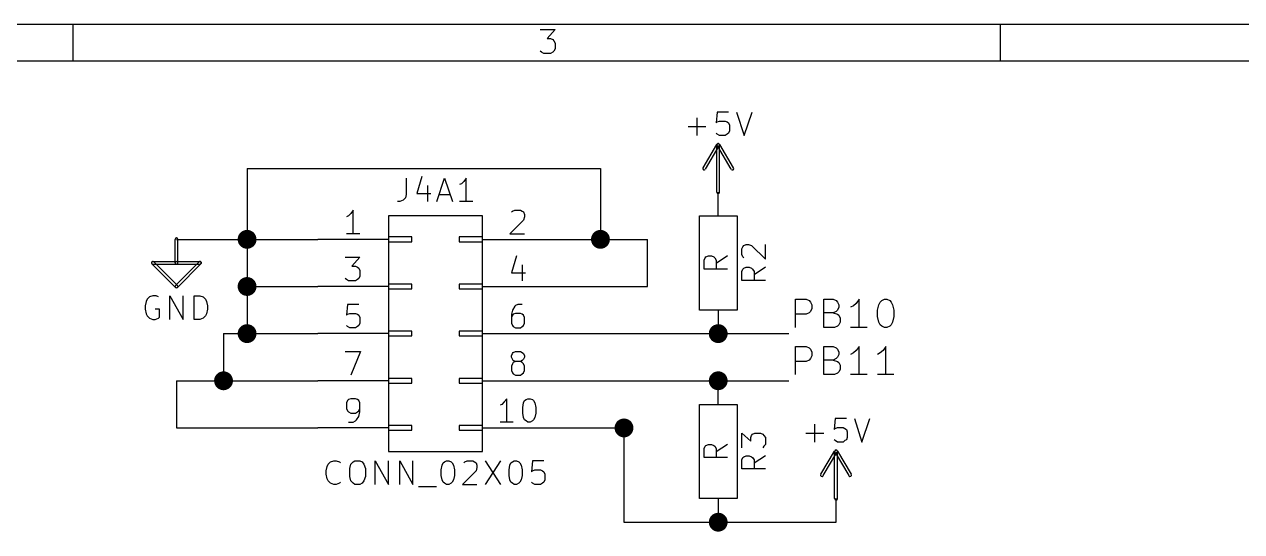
# Model space of a CAD drawing. Extents: x 10 to 287, y -200 to -10.
# Drawn here: x 107.4 to 173, y -37.3 to -10 of the extents above; entities that cross this region are included whole.
import ezdxf

# ---------------------------------------------------------------- set-up
doc = ezdxf.new("R2010")
doc.units = 0
doc.header["$MEASUREMENT"] = 0
doc.layers.add('BLACK', color=7, linetype='CONTINUOUS')

msp = doc.modelspace()

# ---------------------------------------------------------------- linework, layer by layer
at = {"layer": 'Black'}
for p, q in [((148.946, -26.3398), (148.946, -24.8158)), ((148.946, -24.8158), (149.53, -24.8158)), ((149.53, -24.8158), (149.682, -24.892)), ((149.682, -24.892), (149.758, -24.9682)), ((150.47, -26.3398), (150.47, -24.8158)), ((150.47, -24.8158), (150.978, -24.8158)), ((150.978, -24.8158), (151.13, -24.892)), ((151.13, -24.892), (151.206, -24.9682)), ((152.375, -24.8158), (152.222, -25.0444)), ((152.375, -26.3398), (152.375, -24.8158)), ((153.518, -24.9682), (153.594, -24.892)), ((153.594, -24.892), (153.746, -24.8158)), ((153.746, -24.8158), (153.873, -24.8158)), ((153.873, -24.8158), (154.026, -24.892)), ((154.026, -24.892), (154.102, -24.9682)), ((149.682, -25.5524), (149.53, -25.6286)), ((149.758, -25.4762), (149.682, -25.5524)), ((149.758, -24.9682), (149.835, -25.1206)), ((149.835, -25.3238), (149.758, -25.4762)), ((149.835, -25.1206), (149.835, -25.3238)), ((150.978, -25.5524), (150.47, -25.5524)), ((151.13, -25.4762), (150.978, -25.5524)), ((150.978, -25.5524), (151.206, -25.6286)), ((151.206, -25.4), (151.13, -25.4762)), ((151.206, -24.9682), (151.282, -25.1206)), ((151.282, -25.2476), (151.206, -25.4)), ((151.282, -25.1206), (151.282, -25.2476)), ((152.07, -25.1714), (151.917, -25.2476)), ((152.222, -25.0444), (152.07, -25.1714)), ((153.365, -25.4), (153.441, -25.1206)), ((153.365, -25.7556), (153.365, -25.4)), ((153.441, -25.1206), (153.518, -24.9682)), ((154.102, -24.9682), (154.178, -25.1206)), ((154.178, -25.1206), (154.254, -25.4)), ((154.254, -25.4), (154.254, -25.7556)), ((149.53, -25.6286), (148.946, -25.6286)), ((151.206, -25.6286), (151.282, -25.6794)), ((151.282, -26.1874), (151.206, -26.2636)), ((151.282, -25.6794), (151.359, -25.8318)), ((151.359, -26.0604), (151.282, -26.1874)), ((151.359, -25.8318), (151.359, -26.0604)), ((153.441, -26.0604), (153.365, -25.7556)), ((153.518, -26.1874), (153.441, -26.0604)), ((153.594, -26.2636), (153.518, -26.1874)), ((154.102, -26.1874), (154.026, -26.2636)), ((154.178, -26.0604), (154.102, -26.1874)), ((154.254, -25.7556), (154.178, -26.0604)), ((151.054, -26.3398), (150.47, -26.3398)), ((151.206, -26.2636), (151.054, -26.3398)), ((152.806, -26.3398), (151.917, -26.3398)), ((153.746, -26.3398), (153.594, -26.2636)), ((153.873, -26.3398), (153.746, -26.3398)), ((154.026, -26.2636), (153.873, -26.3398)), ((148.946, -28.8798), (148.946, -27.3558)), ((148.946, -27.3558), (149.53, -27.3558)), ((149.53, -27.3558), (149.682, -27.432)), ((149.682, -27.432), (149.758, -27.5082)), ((149.758, -27.5082), (149.835, -27.6606)), ((150.47, -28.8798), (150.47, -27.3558)), ((150.47, -27.3558), (150.978, -27.3558)), ((150.978, -27.3558), (151.13, -27.432)), ((151.13, -27.432), (151.206, -27.5082)), ((151.206, -27.5082), (151.282, -27.6606)), ((152.375, -27.3558), (152.222, -27.5844)), ((152.375, -28.8798), (152.375, -27.3558)), ((153.822, -27.3558), (153.67, -27.5844)), ((153.822, -28.8798), (153.822, -27.3558)), ((149.53, -28.1686), (148.946, -28.1686)), ((149.682, -28.0924), (149.53, -28.1686)), ((149.758, -28.0162), (149.682, -28.0924)), ((149.835, -27.8638), (149.758, -28.0162)), ((149.835, -27.6606), (149.835, -27.8638)), ((150.978, -28.0924), (150.47, -28.0924)), ((151.13, -28.0162), (150.978, -28.0924)), ((150.978, -28.0924), (151.206, -28.1686)), ((151.206, -27.94), (151.13, -28.0162)), ((151.282, -27.7876), (151.206, -27.94)), ((151.206, -28.1686), (151.282, -28.2194)), ((151.282, -27.6606), (151.282, -27.7876)), ((151.282, -28.2194), (151.359, -28.3718)), ((152.07, -27.7114), (151.917, -27.7876)), ((152.222, -27.5844), (152.07, -27.7114)), ((153.518, -27.7114), (153.365, -27.7876)), ((153.67, -27.5844), (153.518, -27.7114)), ((151.206, -28.8036), (151.054, -28.8798)), ((151.282, -28.7274), (151.206, -28.8036)), ((151.359, -28.6004), (151.282, -28.7274)), ((151.359, -28.3718), (151.359, -28.6004)), ((151.054, -28.8798), (150.47, -28.8798)), ((152.806, -28.8798), (151.917, -28.8798)), ((154.254, -28.8798), (153.365, -28.8798))]:
    msp.add_line(p, q, dxfattribs=at)
at = {"layer": 'Cyan 2'}
for p, q in [((143.637, -16.002), (143.637, -15.0368)), ((144.729, -14.732), (144.678, -15.3162)), ((145.339, -14.732), (144.729, -14.732)), ((145.771, -14.732), (146.177, -16.002)), ((146.177, -16.002), (146.609, -14.732)), ((143.154, -15.5194), (144.12, -15.5194)), ((144.678, -15.3162), (144.729, -15.2654)), ((144.729, -15.2654), (144.856, -15.2146)), ((144.856, -15.2146), (145.161, -15.2146)), ((145.161, -15.2146), (145.263, -15.2654)), ((145.263, -15.2654), (145.339, -15.3162)), ((145.339, -15.3162), (145.39, -15.4432)), ((145.39, -15.748), (145.339, -15.875)), ((145.39, -15.4432), (145.39, -15.748)), ((144.729, -15.9258), (144.678, -15.875)), ((144.856, -16.002), (144.729, -15.9258)), ((145.161, -16.002), (144.856, -16.002)), ((145.263, -15.9258), (145.161, -16.002)), ((145.339, -15.875), (145.263, -15.9258)), ((127.965, -18.288), (127.965, -19.177)), ((128.803, -18.2118), (128.524, -19.1262)), ((129.616, -19.558), (130.023, -18.288)), ((130.023, -18.288), (130.454, -19.558)), ((131.191, -18.288), (131.064, -18.4658)), ((131.191, -19.558), (131.191, -18.288)), ((129.108, -18.6944), (129.108, -19.558)), ((130.937, -18.5928), (130.835, -18.6436)), ((131.064, -18.4658), (130.937, -18.5928)), ((127.61, -19.558), (127.483, -19.558)), ((127.787, -19.4818), (127.61, -19.558)), ((127.914, -19.3548), (127.787, -19.4818)), ((127.965, -19.177), (127.914, -19.3548)), ((128.524, -19.1262), (129.286, -19.1262)), ((129.743, -19.177), (130.327, -19.177)), ((131.547, -19.558), (130.835, -19.558)), ((146.05, -22.098), (146.101, -21.9964)), ((146.05, -22.4028), (146.05, -22.098)), ((146.101, -21.9964), (146.152, -21.9202)), ((146.152, -21.9202), (146.279, -21.8694)), ((146.279, -21.8694), (146.406, -21.8694)), ((146.406, -21.8694), (146.583, -21.9202)), ((146.583, -21.9202), (147.32, -22.6568)), ((147.32, -22.6568), (147.32, -21.8694)), ((144.018, -22.7076), (144.069, -22.5806)), ((144.018, -23.1902), (144.018, -22.7076)), ((144.069, -22.5806), (144.12, -22.5298)), ((144.12, -22.5298), (144.247, -22.479)), ((144.247, -22.479), (144.424, -22.479)), ((144.424, -22.479), (144.551, -22.5298)), ((144.551, -22.5298), (144.602, -22.5806)), ((144.602, -22.5806), (144.678, -22.7076)), ((145.288, -22.479), (144.678, -22.8854)), ((144.678, -22.7076), (144.678, -23.1902)), ((146.101, -22.5298), (146.05, -22.4028)), ((146.152, -22.5806), (146.101, -22.5298)), ((145.288, -23.1902), (144.018, -23.1902)), ((146.05, -23.3172), (146.101, -23.1902)), ((146.05, -23.7998), (146.05, -23.3172)), ((146.101, -23.1902), (146.152, -23.1394)), ((146.152, -23.1394), (146.279, -23.0886)), ((146.279, -23.0886), (146.456, -23.0886)), ((146.456, -23.0886), (146.583, -23.1394)), ((146.583, -23.1394), (146.634, -23.1902)), ((146.634, -23.1902), (146.71, -23.3172)), ((147.32, -23.0886), (146.71, -23.495)), ((146.71, -23.3172), (146.71, -23.7998)), ((147.32, -23.7998), (146.05, -23.7998)), ((113.995, -24.8158), (113.944, -24.9428)), ((114.122, -24.6888), (113.995, -24.8158)), ((114.3, -24.638), (114.122, -24.6888)), ((114.478, -24.638), (114.3, -24.638)), ((114.605, -24.6888), (114.478, -24.638)), ((115.214, -25.908), (115.214, -24.638)), ((115.214, -24.638), (115.926, -25.908)), ((115.926, -25.908), (115.926, -24.638)), ((116.535, -25.908), (116.535, -24.638)), ((116.535, -24.638), (116.84, -24.638)), ((116.84, -24.638), (117.018, -24.6888)), ((117.018, -24.6888), (117.145, -24.8158)), ((117.145, -24.8158), (117.196, -24.9428)), ((113.944, -24.9428), (113.894, -25.1714)), ((113.894, -25.1714), (113.894, -25.3492)), ((113.894, -25.3492), (113.944, -25.6032)), ((114.656, -25.3492), (114.427, -25.3492)), ((114.656, -25.781), (114.656, -25.3492)), ((117.196, -24.9428), (117.246, -25.1714)), ((117.246, -25.3492), (117.196, -25.6032)), ((117.246, -25.1714), (117.246, -25.3492)), ((113.944, -25.6032), (113.995, -25.7048)), ((113.995, -25.7048), (114.122, -25.8318)), ((114.122, -25.8318), (114.3, -25.908)), ((114.3, -25.908), (114.427, -25.908)), ((114.427, -25.908), (114.605, -25.8318)), ((114.605, -25.8318), (114.656, -25.781)), ((116.84, -25.908), (116.535, -25.908)), ((117.018, -25.8318), (116.84, -25.908)), ((117.145, -25.7048), (117.018, -25.8318)), ((117.196, -25.6032), (117.145, -25.7048)), ((151.079, -31.242), (151.028, -31.8262)), ((151.689, -31.242), (151.079, -31.242)), ((152.121, -31.242), (152.527, -32.512)), ((152.527, -32.512), (152.959, -31.242)), ((146.05, -32.8168), (146.05, -32.0294)), ((146.05, -32.0294), (146.533, -32.4612)), ((146.533, -32.258), (146.583, -32.1564)), ((146.583, -32.1564), (146.634, -32.0802)), ((146.634, -32.0802), (146.761, -32.0294)), ((146.761, -32.0294), (147.066, -32.0294)), ((147.066, -32.0294), (147.193, -32.0802)), ((147.193, -32.0802), (147.244, -32.1564)), ((147.244, -32.1564), (147.32, -32.258)), ((149.504, -32.0294), (150.47, -32.0294)), ((149.987, -32.512), (149.987, -31.5468)), ((151.028, -31.8262), (151.079, -31.7754)), ((151.079, -31.7754), (151.206, -31.7246)), ((151.206, -31.7246), (151.511, -31.7246)), ((151.511, -31.7246), (151.613, -31.7754)), ((151.613, -31.7754), (151.689, -31.8262)), ((151.689, -31.8262), (151.74, -31.9532)), ((151.74, -31.9532), (151.74, -32.258)), ((144.018, -32.8676), (144.069, -32.7406)), ((144.069, -32.7406), (144.12, -32.6898)), ((144.12, -32.6898), (144.247, -32.639)), ((144.247, -32.639), (144.424, -32.639)), ((144.424, -32.639), (144.551, -32.6898)), ((144.551, -32.6898), (144.602, -32.7406)), ((144.602, -32.7406), (144.678, -32.8676)), ((145.288, -32.639), (144.678, -33.0454)), ((146.533, -32.4612), (146.533, -32.258)), ((147.244, -32.7406), (147.193, -32.8168)), ((147.32, -32.639), (147.244, -32.7406)), ((147.32, -32.258), (147.32, -32.639)), ((151.079, -32.4358), (151.028, -32.385)), ((151.206, -32.512), (151.079, -32.4358)), ((151.511, -32.512), (151.206, -32.512)), ((151.613, -32.4358), (151.511, -32.512)), ((151.689, -32.385), (151.613, -32.4358)), ((151.74, -32.258), (151.689, -32.385)), ((144.018, -33.3502), (144.018, -32.8676)), ((145.288, -33.3502), (144.018, -33.3502)), ((144.678, -32.8676), (144.678, -33.3502)), ((146.05, -33.4772), (146.101, -33.3502)), ((146.101, -33.3502), (146.152, -33.2994)), ((146.152, -33.2994), (146.279, -33.2486)), ((146.279, -33.2486), (146.456, -33.2486)), ((146.456, -33.2486), (146.583, -33.2994)), ((146.583, -33.2994), (146.634, -33.3502)), ((146.634, -33.3502), (146.71, -33.4772)), ((147.32, -33.2486), (146.71, -33.655)), ((123.647, -34.0614), (123.698, -33.8328)), ((123.647, -34.2392), (123.647, -34.0614)), ((123.698, -33.8328), (123.749, -33.7058)), ((123.749, -33.7058), (123.876, -33.5788)), ((123.876, -33.5788), (124.054, -33.528)), ((124.054, -33.528), (124.181, -33.528)), ((124.181, -33.528), (124.358, -33.5788)), ((124.358, -33.5788), (124.409, -33.6296)), ((124.917, -33.9344), (124.968, -33.7058)), ((124.917, -34.3662), (124.917, -33.9344)), ((124.968, -33.7058), (125.095, -33.5788)), ((125.095, -33.5788), (125.197, -33.528)), ((125.197, -33.528), (125.451, -33.528)), ((125.451, -33.528), (125.578, -33.5788)), ((125.578, -33.5788), (125.679, -33.7058)), ((125.679, -33.7058), (125.755, -33.9344)), ((125.755, -33.9344), (125.755, -34.3662)), ((126.289, -34.798), (126.289, -33.528)), ((126.289, -33.528), (127, -34.798)), ((127, -34.798), (127, -33.528)), ((127.61, -34.798), (127.61, -33.528)), ((127.61, -33.528), (128.321, -34.798)), ((128.321, -34.798), (128.321, -33.528)), ((129.845, -34.0106), (129.896, -33.7566)), ((129.845, -34.3154), (129.845, -34.0106)), ((129.896, -33.7566), (129.946, -33.6296)), ((129.946, -33.6296), (130.023, -33.5788)), ((130.023, -33.5788), (130.124, -33.528)), ((130.124, -33.528), (130.251, -33.528)), ((130.251, -33.528), (130.378, -33.5788)), ((130.378, -33.5788), (130.429, -33.6296)), ((130.429, -33.6296), (130.505, -33.7566)), ((130.505, -33.7566), (130.556, -34.0106)), ((130.556, -34.0106), (130.556, -34.3154)), ((131.724, -34.0614), (130.988, -34.798)), ((131.064, -33.6296), (131.115, -33.5788)), ((131.115, -33.5788), (131.242, -33.528)), ((131.242, -33.528), (131.547, -33.528)), ((131.547, -33.528), (131.648, -33.5788)), ((131.648, -33.5788), (131.724, -33.6296)), ((131.724, -33.6296), (131.775, -33.7566)), ((131.775, -33.8836), (131.724, -34.0614)), ((131.775, -33.7566), (131.775, -33.8836)), ((132.207, -33.528), (133.045, -34.798)), ((133.045, -33.528), (132.207, -34.798)), ((133.502, -34.0106), (133.553, -33.7566)), ((133.502, -34.3154), (133.502, -34.0106)), ((133.553, -33.7566), (133.604, -33.6296)), ((133.604, -33.6296), (133.68, -33.5788)), ((133.68, -33.5788), (133.782, -33.528)), ((133.782, -33.528), (133.909, -33.528)), ((133.909, -33.528), (134.036, -33.5788)), ((134.036, -33.5788), (134.087, -33.6296)), ((134.087, -33.6296), (134.163, -33.7566)), ((134.163, -33.7566), (134.214, -34.0106)), ((134.214, -34.0106), (134.214, -34.3154)), ((134.772, -33.528), (134.722, -34.1122)), ((134.722, -34.1122), (134.772, -34.0614)), ((135.382, -33.528), (134.772, -33.528)), ((134.772, -34.0614), (134.899, -34.0106)), ((134.899, -34.0106), (135.204, -34.0106)), ((135.204, -34.0106), (135.306, -34.0614)), ((135.306, -34.0614), (135.382, -34.1122)), ((135.382, -34.1122), (135.433, -34.2392)), ((146.05, -33.9598), (146.05, -33.4772)), ((147.32, -33.9598), (146.05, -33.9598)), ((146.71, -33.4772), (146.71, -33.9598)), ((123.698, -34.4932), (123.647, -34.2392)), ((123.749, -34.5948), (123.698, -34.4932)), ((123.876, -34.7218), (123.749, -34.5948)), ((124.054, -34.798), (123.876, -34.7218)), ((124.358, -34.7218), (124.181, -34.798)), ((124.409, -34.671), (124.358, -34.7218)), ((124.968, -34.5948), (124.917, -34.3662)), ((125.095, -34.7218), (124.968, -34.5948)), ((125.197, -34.798), (125.095, -34.7218)), ((125.578, -34.7218), (125.451, -34.798)), ((125.679, -34.5948), (125.578, -34.7218)), ((125.755, -34.3662), (125.679, -34.5948)), ((129.896, -34.544), (129.845, -34.3154)), ((129.946, -34.671), (129.896, -34.544)), ((130.023, -34.7218), (129.946, -34.671)), ((130.124, -34.798), (130.023, -34.7218)), ((130.378, -34.7218), (130.251, -34.798)), ((130.429, -34.671), (130.378, -34.7218)), ((130.505, -34.544), (130.429, -34.671)), ((130.556, -34.3154), (130.505, -34.544)), ((133.553, -34.544), (133.502, -34.3154)), ((133.604, -34.671), (133.553, -34.544)), ((133.68, -34.7218), (133.604, -34.671)), ((133.782, -34.798), (133.68, -34.7218)), ((134.036, -34.7218), (133.909, -34.798)), ((134.087, -34.671), (134.036, -34.7218)), ((134.163, -34.544), (134.087, -34.671)), ((134.214, -34.3154), (134.163, -34.544)), ((134.772, -34.7218), (134.722, -34.671)), ((134.899, -34.798), (134.772, -34.7218)), ((135.306, -34.7218), (135.204, -34.798)), ((135.382, -34.671), (135.306, -34.7218)), ((135.433, -34.544), (135.382, -34.671)), ((135.433, -34.2392), (135.433, -34.544)), ((124.181, -34.798), (124.054, -34.798)), ((125.451, -34.798), (125.197, -34.798)), ((128.626, -34.8996), (129.591, -34.8996)), ((130.251, -34.798), (130.124, -34.798)), ((130.988, -34.798), (131.775, -34.798)), ((133.909, -34.798), (133.782, -34.798)), ((135.204, -34.798), (134.899, -34.798))]:
    msp.add_line(p, q, dxfattribs=at)
at = {"layer": 'Green 2'}
for p, q in [((119.38, -17.78), (119.38, -26.67)), ((119.38, -17.78), (138.43, -17.78)), ((138.43, -17.78), (138.43, -21.59)), ((115.57, -21.59), (123.19, -21.59)), ((135.89, -21.59), (140.97, -21.59)), ((140.97, -24.13), (140.97, -21.59)), ((119.38, -24.13), (123.19, -24.13)), ((135.89, -24.13), (140.97, -24.13)), ((118.11, -26.67), (123.19, -26.67)), ((118.11, -26.67), (118.11, -29.21)), ((135.89, -26.67), (148.59, -26.67)), ((115.57, -29.21), (123.19, -29.21)), ((115.57, -29.21), (115.57, -31.75)), ((135.89, -29.21), (148.59, -29.21)), ((115.57, -31.75), (123.19, -31.75)), ((135.89, -31.75), (139.7, -31.75)), ((139.7, -31.75), (139.7, -36.83)), ((151.13, -36.83), (151.13, -35.56)), ((139.7, -36.83), (151.13, -36.83))]:
    msp.add_line(p, q, dxfattribs=at)
at = {"layer": 'Green 2', "const_width": 0.508}
for points in [[(119.126, -21.59, 1), (119.634, -21.59, 1)], [(138.176, -21.59, 1), (138.684, -21.59, 1)], [(119.126, -24.13, 1), (119.634, -24.13, 1)], [(119.126, -26.67, 1), (119.634, -26.67, 1)], [(144.526, -26.67, 1), (145.034, -26.67, 1)], [(117.856, -29.21, 1), (118.364, -29.21, 1)], [(144.526, -29.21, 1), (145.034, -29.21, 1)], [(139.446, -31.75, 1), (139.954, -31.75, 1)], [(144.526, -36.83, 1), (145.034, -36.83, 1)]]:
    msp.add_lwpolyline(points, format="xyb", close=True, dxfattribs=at)
at = {"layer": 'Red 2'}
for p, q in [((286.995, -10.0076), (10.0076, -10.0076)), ((110.007, -11.9888), (110.007, -10.0076)), ((135.179, -10.287), (135.992, -10.287)), ((135.992, -10.287), (135.56, -10.7696)), ((159.995, -11.9888), (159.995, -10.0076)), ((135.56, -10.7696), (135.738, -10.7696)), ((135.738, -10.7696), (135.865, -10.8204)), ((135.865, -10.8204), (135.915, -10.8966)), ((135.915, -10.8966), (135.992, -11.0236)), ((135.992, -11.0236), (135.992, -11.3284)), ((135.255, -11.5062), (135.179, -11.4554)), ((135.382, -11.5824), (135.255, -11.5062)), ((135.738, -11.5824), (135.382, -11.5824)), ((135.865, -11.5062), (135.738, -11.5824)), ((135.915, -11.4554), (135.865, -11.5062)), ((135.992, -11.3284), (135.915, -11.4554)), ((285.013, -11.9888), (11.9888, -11.9888)), ((143.967, -17.7292), (144.704, -16.4846)), ((144.094, -17.8054), (144.831, -16.5608)), ((144.704, -19.05), (144.704, -16.51)), ((144.729, -16.5608), (145.466, -17.8054)), ((144.856, -16.4846), (145.593, -17.7292)), ((144.856, -19.05), (144.856, -16.51)), ((144.78, -20.32), (144.78, -19.05)), ((124.841, -20.32), (124.739, -20.3708)), ((124.968, -20.193), (124.841, -20.32)), ((125.095, -20.0152), (124.968, -20.193)), ((125.095, -21.2852), (125.095, -20.0152)), ((127, -20.32), (127, -33.02)), ((132.08, -20.32), (127, -20.32)), ((132.08, -33.02), (132.08, -20.32)), ((133.629, -20.1168), (133.68, -20.066)), ((133.68, -20.066), (133.807, -20.0152)), ((133.807, -20.0152), (134.112, -20.0152)), ((134.112, -20.0152), (134.214, -20.066)), ((134.214, -20.066), (134.29, -20.1168)), ((134.29, -20.1168), (134.341, -20.2438)), ((134.341, -20.2438), (134.341, -20.3708)), ((143.764, -25.4), (143.764, -20.32)), ((143.764, -20.32), (145.796, -20.32)), ((145.796, -20.32), (145.796, -25.4)), ((134.29, -20.5486), (133.553, -21.2852)), ((134.341, -20.3708), (134.29, -20.5486)), ((115.494, -22.86), (115.494, -21.59)), ((115.646, -22.86), (115.646, -21.59)), ((127, -21.59), (123.19, -21.59)), ((125.451, -21.2852), (124.739, -21.2852)), ((127, -21.463), (127, -21.717)), ((128.27, -21.463), (127, -21.463)), ((128.27, -21.717), (128.27, -21.463)), ((130.81, -21.463), (130.81, -21.717)), ((132.08, -21.463), (130.81, -21.463)), ((132.08, -21.717), (132.08, -21.463)), ((132.08, -21.59), (135.89, -21.59)), ((133.553, -21.2852), (134.341, -21.2852)), ((127, -21.717), (128.27, -21.717)), ((130.81, -21.717), (132.08, -21.717)), ((115.519, -24.1808), (114.249, -22.9108)), ((114.3, -22.7838), (115.57, -22.7838)), ((114.3, -22.9362), (115.57, -22.9362)), ((115.621, -24.0792), (114.351, -22.8092)), ((116.789, -22.8092), (115.519, -24.0792)), ((115.57, -22.7838), (116.84, -22.7838)), ((115.57, -22.9362), (116.84, -22.9362)), ((116.891, -22.9108), (115.621, -24.1808)), ((124.663, -22.5552), (125.451, -22.5552)), ((125.451, -22.5552), (125.019, -23.0378)), ((133.909, -22.479), (133.629, -23.3934)), ((134.214, -22.9616), (134.214, -23.8252)), ((125.019, -23.0378), (125.222, -23.0378)), ((125.222, -23.0378), (125.324, -23.0886)), ((125.324, -23.0886), (125.4, -23.1394)), ((125.4, -23.1394), (125.451, -23.2664)), ((125.451, -23.5712), (125.4, -23.6982)), ((125.451, -23.2664), (125.451, -23.5712)), ((133.629, -23.3934), (134.391, -23.3934)), ((127, -24.13), (123.19, -24.13)), ((124.739, -23.749), (124.663, -23.6982)), ((124.841, -23.8252), (124.739, -23.749)), ((125.222, -23.8252), (124.841, -23.8252)), ((125.324, -23.749), (125.222, -23.8252)), ((125.4, -23.6982), (125.324, -23.749)), ((127, -24.003), (127, -24.257)), ((128.27, -24.003), (127, -24.003)), ((127, -24.257), (128.27, -24.257)), ((128.27, -24.257), (128.27, -24.003)), ((130.81, -24.003), (130.81, -24.257)), ((132.08, -24.003), (130.81, -24.003)), ((130.81, -24.257), (132.08, -24.257)), ((132.08, -24.257), (132.08, -24.003)), ((132.08, -24.13), (135.89, -24.13)), ((124.79, -25.0952), (124.739, -25.6794)), ((125.4, -25.0952), (124.79, -25.0952)), ((124.79, -25.6286), (124.917, -25.5778)), ((124.917, -25.5778), (125.222, -25.5778)), ((125.222, -25.5778), (125.324, -25.6286)), ((133.68, -25.4), (133.629, -25.6286)), ((133.807, -25.1968), (133.68, -25.4)), ((133.858, -25.5778), (133.731, -25.6286)), ((133.858, -25.146), (133.807, -25.1968)), ((133.985, -25.0952), (133.858, -25.146)), ((134.112, -25.5778), (133.858, -25.5778)), ((134.214, -25.0952), (133.985, -25.0952)), ((134.214, -25.6286), (134.112, -25.5778)), ((145.796, -25.4), (143.764, -25.4)), ((144.78, -25.4), (144.78, -26.67)), ((124.739, -25.6794), (124.79, -25.6286)), ((124.79, -26.289), (124.739, -26.2382)), ((125.324, -25.6286), (125.4, -25.6794)), ((125.4, -26.2382), (125.324, -26.289)), ((125.4, -25.6794), (125.451, -25.8064)), ((125.451, -26.1112), (125.4, -26.2382)), ((125.451, -25.8064), (125.451, -26.1112)), ((133.629, -25.6286), (133.629, -26.1112)), ((133.68, -25.6794), (133.629, -25.8064)), ((133.629, -26.1112), (133.68, -26.2382)), ((133.731, -25.6286), (133.68, -25.6794)), ((133.68, -26.2382), (133.731, -26.289)), ((134.29, -25.6794), (134.214, -25.6286)), ((134.214, -26.289), (134.29, -26.2382)), ((134.341, -25.8064), (134.29, -25.6794)), ((134.29, -26.2382), (134.341, -26.1112)), ((134.341, -26.1112), (134.341, -25.8064)), ((127, -26.67), (123.19, -26.67)), ((124.917, -26.3652), (124.79, -26.289)), ((125.222, -26.3652), (124.917, -26.3652)), ((125.324, -26.289), (125.222, -26.3652)), ((127, -26.543), (127, -26.797)), ((128.27, -26.543), (127, -26.543)), ((127, -26.797), (128.27, -26.797)), ((128.27, -26.797), (128.27, -26.543)), ((130.81, -26.543), (130.81, -26.797)), ((132.08, -26.543), (130.81, -26.543)), ((130.81, -26.797), (132.08, -26.797)), ((132.08, -26.797), (132.08, -26.543)), ((132.08, -26.67), (135.89, -26.67)), ((133.731, -26.289), (133.858, -26.3652)), ((133.858, -26.3652), (134.112, -26.3652)), ((134.112, -26.3652), (134.214, -26.289)), ((124.663, -27.6352), (125.501, -27.6352)), ((125.501, -27.6352), (124.968, -28.9052)), ((133.629, -27.8638), (133.68, -27.7368)), ((133.629, -27.94), (133.629, -27.8638)), ((133.68, -28.0416), (133.629, -27.94)), ((133.68, -27.7368), (133.731, -27.686)), ((133.731, -28.1178), (133.68, -28.0416)), ((133.731, -28.2194), (133.68, -28.2956)), ((133.731, -27.686), (133.858, -27.6352)), ((133.858, -28.1686), (133.731, -28.1178)), ((133.858, -28.1686), (133.731, -28.2194)), ((133.858, -27.6352), (134.112, -27.6352)), ((134.112, -28.1686), (133.858, -28.1686)), ((134.112, -27.6352), (134.214, -27.686)), ((134.214, -28.1178), (134.112, -28.1686)), ((134.214, -28.2194), (134.112, -28.1686)), ((134.214, -27.686), (134.29, -27.7368)), ((134.29, -28.0416), (134.214, -28.1178)), ((134.29, -28.2956), (134.214, -28.2194)), ((134.29, -27.7368), (134.341, -27.8638)), ((134.341, -27.94), (134.29, -28.0416)), ((134.341, -27.8638), (134.341, -27.94)), ((133.68, -28.2956), (133.629, -28.4226)), ((133.629, -28.4226), (133.629, -28.6512)), ((133.629, -28.6512), (133.68, -28.7782)), ((133.68, -28.7782), (133.731, -28.829)), ((133.731, -28.829), (133.858, -28.9052)), ((134.112, -28.9052), (134.214, -28.829)), ((134.214, -28.829), (134.29, -28.7782)), ((134.341, -28.4226), (134.29, -28.2956)), ((134.29, -28.7782), (134.341, -28.6512)), ((134.341, -28.6512), (134.341, -28.4226)), ((127, -29.21), (123.19, -29.21)), ((127, -29.083), (127, -29.337)), ((128.27, -29.083), (127, -29.083)), ((127, -29.337), (128.27, -29.337)), ((128.27, -29.337), (128.27, -29.083)), ((130.81, -29.083), (130.81, -29.337)), ((132.08, -29.083), (130.81, -29.083)), ((130.81, -29.337), (132.08, -29.337)), ((132.08, -29.337), (132.08, -29.083)), ((132.08, -29.21), (135.89, -29.21)), ((133.858, -28.9052), (134.112, -28.9052)), ((144.78, -30.48), (144.78, -29.21)), ((124.968, -30.1752), (124.841, -30.226)), ((125.222, -30.1752), (124.968, -30.1752)), ((125.324, -30.226), (125.222, -30.1752)), ((133.375, -30.1752), (133.248, -30.353)), ((133.375, -31.4452), (133.375, -30.1752)), ((134.417, -30.226), (134.518, -30.1752)), ((134.518, -30.1752), (134.645, -30.1752)), ((134.645, -30.1752), (134.772, -30.226)), ((124.79, -30.2768), (124.739, -30.4038)), ((124.739, -30.4038), (124.739, -30.7086)), ((124.739, -30.7086), (124.79, -30.8356)), ((124.841, -30.226), (124.79, -30.2768)), ((124.79, -30.8356), (124.841, -30.8864)), ((125.4, -30.2768), (125.324, -30.226)), ((125.324, -30.8864), (125.4, -30.8356)), ((125.451, -30.4038), (125.4, -30.2768)), ((125.4, -30.8356), (125.451, -30.7086)), ((125.451, -30.8864), (125.451, -30.4038)), ((133.121, -30.48), (133.02, -30.5308)), ((133.248, -30.353), (133.121, -30.48)), ((134.239, -30.6578), (134.29, -30.4038)), ((134.239, -30.9626), (134.239, -30.6578)), ((134.29, -30.4038), (134.341, -30.2768)), ((134.341, -30.2768), (134.417, -30.226)), ((134.772, -30.226), (134.823, -30.2768)), ((134.823, -30.2768), (134.899, -30.4038)), ((134.899, -30.4038), (134.95, -30.6578)), ((134.95, -30.6578), (134.95, -30.9626)), ((143.764, -35.56), (143.764, -30.48)), ((143.764, -30.48), (145.796, -30.48)), ((145.796, -30.48), (145.796, -35.56)), ((124.841, -30.8864), (124.968, -30.9626)), ((124.841, -31.4452), (125.095, -31.4452)), ((124.968, -30.9626), (125.222, -30.9626)), ((125.095, -31.4452), (125.222, -31.369)), ((125.222, -30.9626), (125.324, -30.8864)), ((125.222, -31.369), (125.273, -31.3182)), ((125.273, -31.3182), (125.4, -31.1404)), ((125.4, -31.1404), (125.451, -30.8864)), ((133.731, -31.4452), (133.02, -31.4452)), ((134.29, -31.1912), (134.239, -30.9626)), ((134.341, -31.3182), (134.29, -31.1912)), ((134.417, -31.369), (134.341, -31.3182)), ((134.518, -31.4452), (134.417, -31.369)), ((134.645, -31.4452), (134.518, -31.4452)), ((134.772, -31.369), (134.645, -31.4452)), ((134.823, -31.3182), (134.772, -31.369)), ((134.899, -31.1912), (134.823, -31.3182)), ((134.95, -30.9626), (134.899, -31.1912)), ((127, -31.75), (123.19, -31.75)), ((127, -31.623), (127, -31.877)), ((128.27, -31.623), (127, -31.623)), ((127, -31.877), (128.27, -31.877)), ((128.27, -31.877), (128.27, -31.623)), ((130.81, -31.623), (130.81, -31.877)), ((132.08, -31.623), (130.81, -31.623)), ((130.81, -31.877), (132.08, -31.877)), ((132.08, -31.877), (132.08, -31.623)), ((132.08, -31.75), (135.89, -31.75)), ((127, -33.02), (132.08, -33.02)), ((150.317, -34.2392), (151.054, -32.9946)), ((150.444, -34.3154), (151.181, -33.0708)), ((151.054, -35.56), (151.054, -33.02)), ((151.079, -33.0708), (151.816, -34.3154)), ((151.206, -32.9946), (151.943, -34.2392)), ((151.206, -35.56), (151.206, -33.02)), ((145.796, -35.56), (143.764, -35.56)), ((144.78, -35.56), (144.78, -36.83))]:
    msp.add_line(p, q, dxfattribs=at)
for centre, start, end in [((144.78, -16.51), 360, 540), ((144.78, -16.51), 30.9638, 210.964), ((144.78, -16.51), 329.036, 509.036), ((144.018, -17.78), 149.036, 329.036), ((145.542, -17.78), 210.964, 390.964), ((144.78, -19.05), 180, 360), ((115.57, -21.59), 360, 540), ((114.3, -22.86), 405, 585), ((114.3, -22.86), 90, 270), ((115.57, -22.86), 90, 270), ((115.57, -22.86), 180, 360), ((115.57, -22.86), 270, 450), ((116.84, -22.86), 315, 495), ((116.84, -22.86), 270, 450), ((115.57, -24.13), 495, 675), ((115.57, -24.13), 225, 405), ((151.13, -33.02), 360, 540), ((151.13, -33.02), 30.9638, 210.964), ((151.13, -33.02), 329.036, 509.036), ((150.368, -34.29), 149.036, 329.036), ((151.892, -34.29), 210.964, 390.964), ((151.13, -35.56), 180, 360)]:
    msp.add_arc(centre, 0.0762, start, end, dxfattribs=at)

doc.saveas('drawing.dxf')
